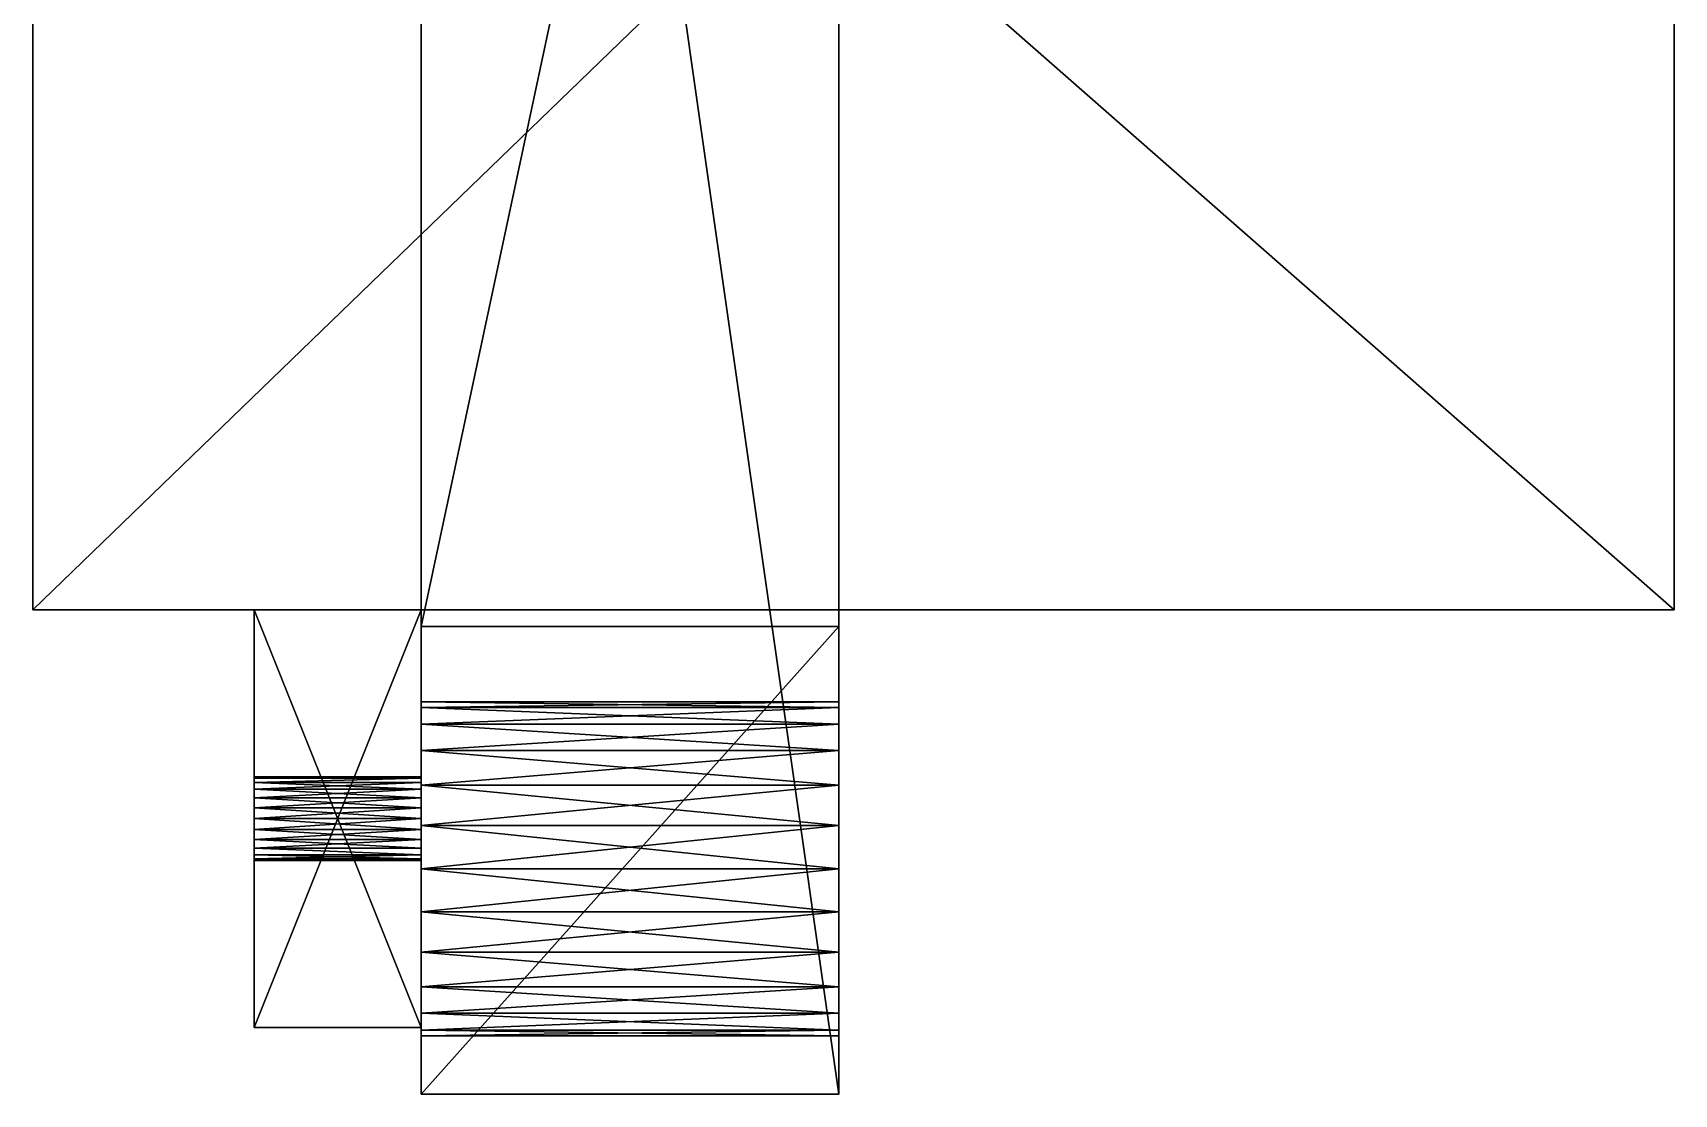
# Model space of a CAD drawing. Extents: x -57 to 38, y -43 to 121.
# Drawn here: x -0.5 to 19.15, y 43.29 to 56 of the extents above; entities that cross this region are included whole.
import ezdxf

# ---------------------------------------------------------------- set-up
doc = ezdxf.new("R2010")
doc.units = 0
doc.header["$LTSCALE"] = 25.4
doc.layers.get('0').update_dxf_attribs({"color": 13, "linetype": 'CONTINUOUS'})

# ---------------------------------------------------------------- blocks, each defined once
blk = doc.blocks.new('SERVO_MOTOR')
at = {"color": 0}
for p, q in [((9.35, 22.45, 22.25), (9.35, 22.45, 5)), ((9.35, 10.95, 5), (9.35, 22.45, 5)), ((9.35, 22.45, 5), (12, 22.45, 5)), ((9.35, 10.95, 5), (9.35, 22.45, 5)), ((9.35, 22.45, 5), (12, 22.45, 5)), ((9.35, 22.45, 22.25), (9.35, 22.45, 5)), ((12, 22.45), (14, 22.45)), ((12, 22.45), (12, 10.95)), ((12, 22.45, 5), (12, 10.95, 5)), ((12, 22.45, 5), (12, 22.45)), ((12, 22.45), (12, 10.95)), ((12, 22.45, 5), (12, 10.95, 5)), ((12, 22.45), (14, 22.45)), ((12, 22.45, 5), (12, 22.45)), ((14, 10.95), (14, 22.45)), ((14, 10.95), (14, 22.45)), ((14, 22.45, 5), (14, 22.45)), ((14, 10.95, 5), (14, 22.45, 5)), ((14, 10.95, 5), (14, 22.45, 5)), ((14, 22.45, 5), (29, 22.45, 5)), ((14, 22.45, 5), (29, 22.45, 5)), ((14, 22.45, 5), (14, 22.45)), ((29, 22.45, 5), (29, 10.95, 5)), ((29, 22.45, 24), (29, 22.45, 5)), ((29, 22.45, 5), (29, 10.95, 5)), ((29, 22.45, 24), (29, 22.45, 5)), ((14, 17.2, 2.5), (12, 17.2, 2.5)), ((14, 17.2, 2.5), (12, 17.2, 2.5)), ((14, 17.183, 2.629), (12, 17.183, 2.629)), ((14, 17.183, 2.371), (12, 17.183, 2.371)), ((14, 17.183, 2.629), (12, 17.183, 2.629)), ((14, 17.183, 2.371), (12, 17.183, 2.371)), ((14, 17.133, 2.25), (12, 17.133, 2.25)), ((14, 17.133, 2.75), (12, 17.133, 2.75)), ((14, 17.133, 2.75), (12, 17.133, 2.75)), ((14, 17.133, 2.25), (12, 17.133, 2.25)), ((14, 17.054, 2.854), (12, 17.054, 2.854)), ((14, 17.054, 2.146), (12, 17.054, 2.146)), ((14, 17.054, 2.146), (12, 17.054, 2.146)), ((14, 17.054, 2.854), (12, 17.054, 2.854)), ((14, 16.95, 2.067), (12, 16.95, 2.067)), ((14, 16.95, 2.933), (12, 16.95, 2.933)), ((14, 16.95, 2.933), (12, 16.95, 2.933)), ((14, 16.95, 2.067), (12, 16.95, 2.067)), ((14, 16.829, 2.017), (12, 16.829, 2.017)), ((14, 16.829, 2.017), (12, 16.829, 2.017)), ((14, 16.829, 2.983), (12, 16.829, 2.983)), ((14, 16.829, 2.983), (12, 16.829, 2.983)), ((14, 16.7, 2), (12, 16.7, 2)), ((14, 16.7, 2), (12, 16.7, 2)), ((14, 16.7, 3), (12, 16.7, 3)), ((14, 16.7, 3), (12, 16.7, 3)), ((14, 16.571, 2.017), (12, 16.571, 2.017)), ((14, 16.571, 2.017), (12, 16.571, 2.017)), ((14, 16.571, 2.983), (12, 16.571, 2.983)), ((14, 16.571, 2.983), (12, 16.571, 2.983)), ((14, 16.45, 2.933), (12, 16.45, 2.933)), ((14, 16.45, 2.067), (12, 16.45, 2.067)), ((14, 16.45, 2.067), (12, 16.45, 2.067)), ((14, 16.45, 2.933), (12, 16.45, 2.933)), ((14, 16.346, 2.854), (12, 16.346, 2.854)), ((14, 16.346, 2.146), (12, 16.346, 2.146)), ((14, 16.346, 2.146), (12, 16.346, 2.146)), ((14, 16.346, 2.854), (12, 16.346, 2.854)), ((14, 16.267, 2.25), (12, 16.267, 2.25)), ((14, 16.267, 2.25), (12, 16.267, 2.25)), ((14, 16.267, 2.75), (12, 16.267, 2.75)), ((14, 16.267, 2.75), (12, 16.267, 2.75)), ((14, 16.217, 2.371), (12, 16.217, 2.371)), ((14, 16.217, 2.371), (12, 16.217, 2.371)), ((14, 16.217, 2.629), (12, 16.217, 2.629)), ((14, 16.217, 2.629), (12, 16.217, 2.629)), ((14, 16.2, 2.5), (12, 16.2, 2.5)), ((14, 16.2, 2.5), (12, 16.2, 2.5)), ((9.35, 10.95, 22.25), (9.35, 10.95, 5)), ((12, 10.95, 5), (9.35, 10.95, 5)), ((9.35, 10.95, 22.25), (9.35, 10.95, 5)), ((12, 10.95, 5), (9.35, 10.95, 5)), ((14, 10.95), (12, 10.95)), ((12, 10.95, 5), (12, 10.95)), ((12, 10.95, 5), (12, 10.95)), ((14, 10.95), (12, 10.95)), ((14, 10.95, 5), (14, 10.95)), ((29, 10.95, 5), (14, 10.95, 5)), ((14, 10.95, 5), (14, 10.95)), ((29, 10.95, 5), (14, 10.95, 5)), ((29, 10.95, 24), (29, 10.95, 5)), ((29, 10.95, 24), (29, 10.95, 5))]:
    blk.add_line(p, q, dxfattribs=at)
at = {"color": 250, "extrusion": (-1, 0, 0)}
for centre in [(-16.7, 2.5, -12), (-16.7, 2.5, -12), (-16.7, 2.5, -12), (-16.7, 2.5, -12), (-16.7, 2.5, -12), (-16.7, 2.5, -12), (-16.7, 2.5, -12), (-16.7, 2.5, -12), (-16.7, 2.5, -12), (-16.7, 2.5, -12), (-16.7, 2.5, -12), (-16.7, 2.5, -12), (-16.7, 2.5, -12), (-16.7, 2.5, -12), (-16.7, 2.5, -12), (-16.7, 2.5, -12), (-16.7, 2.5, -12), (-16.7, 2.5, -12), (-16.7, 2.5, -12), (-16.7, 2.5, -12), (-16.7, 2.5, -12), (-16.7, 2.5, -12), (-16.7, 2.5, -12), (-16.7, 2.5, -12), (-16.7, 2.5, -12), (-16.7, 2.5, -14), (-16.7, 2.5, -14), (-16.7, 2.5, -14), (-16.7, 2.5, -14), (-16.7, 2.5, -14), (-16.7, 2.5, -14), (-16.7, 2.5, -14), (-16.7, 2.5, -14), (-16.7, 2.5, -14), (-16.7, 2.5, -14), (-16.7, 2.5, -14), (-16.7, 2.5, -14), (-16.7, 2.5, -14), (-16.7, 2.5, -14), (-16.7, 2.5, -14), (-16.7, 2.5, -14), (-16.7, 2.5, -14), (-16.7, 2.5, -14), (-16.7, 2.5, -14), (-16.7, 2.5, -14), (-16.7, 2.5, -14), (-16.7, 2.5, -14), (-16.7, 2.5, -14), (-16.7, 2.5, -14), (-16.7, 2.5, -14)]:
    blk.add_circle(centre, 0.5, dxfattribs=at)
at = {"color": 250}
mesh = blk.add_polyface(dxfattribs=at)
corners = [(9.35, 13.825, 17.27), (9.35, 13.704, 15.655), (9.35, 12.634, 18.184), (9.35, 13.846, 16.425), (9.35, 14.183, 17.132), (9.35, 19.575, 17.27), (9.35, 19.372, 16.864), (9.35, 19.199, 17.115), (9.35, 19.634, 16.126), (9.35, 20.766, 18.184), (9.35, 19.696, 15.345), (9.35, 11.146, 20.762), (9.35, 10.95, 5), (9.35, 10.95, 22.25), (9.35, 11.72, 19.375), (9.35, 14.028, 14.136), (9.35, 14.472, 13.491), (9.35, 22.45, 5), (9.35, 13.766, 14.874), (9.35, 15.068, 12.983), (9.35, 15.775, 12.646), (9.35, 16.545, 12.504), (9.35, 17.326, 12.566), (9.35, 18.064, 12.828), (9.35, 18.709, 13.272), (9.35, 19.217, 13.868), (9.35, 19.554, 14.575), (9.35, 21.68, 19.375), (9.35, 22.254, 20.762), (9.35, 22.45, 22.25), (9.35, 10.95, 28), (9.35, 11.146, 23.738), (9.35, 11.72, 25.125), (9.35, 12.634, 26.316), (9.35, 13.825, 27.23), (9.35, 15.212, 27.804), (9.35, 16.7, 28)]
mesh.append_faces([[corners[k] for k in face] for face in [(3, 0, 4), (5, 6, 7), (11, 12, 13), (17, 28, 29), (30, 31, 13), (35, 30, 36)]], dxfattribs={"vtx0": -1, "color": 250})
mesh.append_faces([[corners[k] for k in face] for face in [(0, 1, 2), (1, 0, 3), (6, 5, 8), (8, 9, 10), (12, 16, 17), (15, 14, 18), (18, 2, 1), (31, 30, 32), (32, 30, 33), (33, 30, 34), (34, 30, 35)]], dxfattribs={"vtx0": -1, "vtx1": -1, "color": 250})
mesh.append_faces([[corners[k] for k in face] for face in [(12, 14, 15), (17, 10, 9)]], dxfattribs={"vtx0": -1, "vtx1": -1, "vtx2": -1, "color": 250})
mesh.append_faces([[corners[k] for k in face] for face in [(8, 5, 9), (12, 11, 14), (12, 15, 16), (18, 14, 2), (17, 16, 19), (17, 19, 20), (17, 20, 21), (17, 21, 22), (17, 22, 23), (17, 23, 24), (17, 24, 25), (17, 25, 26), (17, 26, 10), (17, 9, 27), (17, 27, 28)]], dxfattribs={"vtx0": -1, "vtx2": -1, "color": 250})
mesh = blk.add_polyface(dxfattribs=at)
corners = [(12, 22.45, 5), (9.35, 10.95, 5), (9.35, 22.45, 5), (12, 10.95, 5)]
mesh.append_faces([[corners[k] for k in face] for face in [(0, 1, 2), (1, 0, 3)]], dxfattribs={"vtx0": -1, "color": 250})
mesh = blk.add_polyface(dxfattribs=at)
corners = [(12, 22.45, 33), (14, 22.45, 28), (12, 22.45, 28), (14, 22.45, 33), (12, 22.45, 5), (14, 22.45), (12, 22.45), (14, 22.45, 5), (9.35, 22.45, 5), (29, 22.45, 5), (9.35, 22.45, 22.25), (29, 22.45, 24), (9.35, 22.45, 28), (26, 22.45, 28)]
mesh.append_faces([[corners[k] for k in face] for face in [(1, 0, 3), (4, 5, 6)]], dxfattribs={"vtx0": -1, "color": 250})
mesh.append_faces([[corners[k] for k in face] for face in [(0, 1, 2), (5, 4, 7), (7, 8, 9), (9, 10, 11), (11, 12, 13), (13, 2, 1)]], dxfattribs={"vtx0": -1, "vtx1": -1, "color": 250})
mesh.append_faces([[corners[k] for k in face] for face in [(7, 4, 8), (9, 8, 10), (11, 10, 12), (13, 12, 2)]], dxfattribs={"vtx0": -1, "vtx2": -1, "color": 250})
mesh = blk.add_polyface(dxfattribs=at)
corners = [(12, 22.45), (14, 10.95), (12, 10.95), (14, 22.45)]
mesh.append_faces([[corners[k] for k in face] for face in [(0, 1, 2), (1, 0, 3)]], dxfattribs={"vtx0": -1, "color": 250})
mesh = blk.add_polyface(dxfattribs=at)
corners = [(12, 10.95, 5), (12, 16.45, 2.933), (12, 10.95), (12, 16.571, 2.983), (12, 22.45, 5), (12, 16.346, 2.854), (12, 16.267, 2.75), (12, 16.217, 2.629), (12, 16.2, 2.5), (12, 16.7, 3), (12, 16.829, 2.983), (12, 16.95, 2.933), (12, 17.054, 2.854), (12, 17.133, 2.75), (12, 17.183, 2.629), (12, 17.2, 2.5), (12, 16.571, 2.017), (12, 22.45), (12, 16.45, 2.067), (12, 16.346, 2.146), (12, 16.267, 2.25), (12, 16.217, 2.371), (12, 16.7, 2), (12, 16.829, 2.017), (12, 16.95, 2.067), (12, 17.054, 2.146), (12, 17.133, 2.25), (12, 17.183, 2.371)]
mesh.append_faces([[corners[k] for k in face] for face in [(0, 1, 2), (1, 0, 3), (3, 4, 9), (9, 4, 10), (10, 4, 11), (11, 4, 12), (12, 4, 13), (13, 4, 14), (14, 4, 15), (2, 16, 17), (16, 2, 18), (18, 2, 19), (19, 2, 20), (20, 2, 21), (21, 2, 8), (17, 15, 4)]], dxfattribs={"vtx0": -1, "vtx1": -1, "color": 250})
mesh.append_faces([[corners[k] for k in face] for face in [(3, 0, 4), (2, 1, 5), (2, 5, 6), (2, 6, 7), (2, 7, 8), (17, 16, 22), (17, 22, 23), (17, 23, 24), (17, 24, 25), (17, 25, 26), (17, 26, 27), (17, 27, 15)]], dxfattribs={"vtx0": -1, "vtx2": -1, "color": 250})
mesh = blk.add_polyface(dxfattribs=at)
corners = [(14, 10.95), (14, 16.45, 2.067), (14, 10.95, 5), (14, 16.571, 2.017), (14, 22.45), (14, 16.346, 2.146), (14, 16.267, 2.25), (14, 16.217, 2.371), (14, 16.2, 2.5), (14, 16.7, 2), (14, 16.829, 2.017), (14, 16.95, 2.067), (14, 17.054, 2.146), (14, 17.133, 2.25), (14, 17.183, 2.371), (14, 17.2, 2.5), (14, 16.571, 2.983), (14, 22.45, 5), (14, 16.45, 2.933), (14, 16.346, 2.854), (14, 16.267, 2.75), (14, 16.217, 2.629), (14, 16.7, 3), (14, 16.829, 2.983), (14, 16.95, 2.933), (14, 17.054, 2.854), (14, 17.133, 2.75), (14, 17.183, 2.629)]
mesh.append_faces([[corners[k] for k in face] for face in [(0, 1, 2), (1, 0, 3), (3, 4, 9), (9, 4, 10), (10, 4, 11), (11, 4, 12), (12, 4, 13), (13, 4, 14), (14, 4, 15), (2, 16, 17), (16, 2, 18), (18, 2, 19), (19, 2, 20), (20, 2, 21), (21, 2, 8), (17, 15, 4)]], dxfattribs={"vtx0": -1, "vtx1": -1, "color": 250})
mesh.append_faces([[corners[k] for k in face] for face in [(3, 0, 4), (2, 1, 5), (2, 5, 6), (2, 6, 7), (2, 7, 8), (17, 16, 22), (17, 22, 23), (17, 23, 24), (17, 24, 25), (17, 25, 26), (17, 26, 27), (17, 27, 15)]], dxfattribs={"vtx0": -1, "vtx2": -1, "color": 250})
mesh = blk.add_polyface(dxfattribs=at)
corners = [(29, 22.45, 5), (14, 10.95, 5), (14, 22.45, 5), (29, 10.95, 5)]
mesh.append_faces([[corners[k] for k in face] for face in [(0, 1, 2), (1, 0, 3)]], dxfattribs={"vtx0": -1, "color": 250})
mesh = blk.add_polyface(dxfattribs=at)
corners = [(29, 22.45, 5), (29, 10.95, 24), (29, 10.95, 5), (29, 22.45, 24)]
mesh.append_faces([[corners[k] for k in face] for face in [(0, 1, 2), (1, 0, 3)]], dxfattribs={"vtx0": -1, "color": 250})
mesh = blk.add_polyface(dxfattribs=at)
corners = [(14, 17.2, 2.5), (12, 17.183, 2.371), (14, 17.183, 2.371), (12, 17.2, 2.5)]
mesh.append_faces([[corners[k] for k in face] for face in [(0, 1, 2), (1, 0, 3)]], dxfattribs={"vtx0": -1, "color": 250})
mesh = blk.add_polyface(dxfattribs=at)
corners = [(14, 17.183, 2.629), (12, 17.2, 2.5), (14, 17.2, 2.5), (12, 17.183, 2.629)]
mesh.append_faces([[corners[k] for k in face] for face in [(0, 1, 2), (1, 0, 3)]], dxfattribs={"vtx0": -1, "color": 250})
mesh = blk.add_polyface(dxfattribs=at)
corners = [(14, 17.133, 2.75), (12, 17.183, 2.629), (14, 17.183, 2.629), (12, 17.133, 2.75)]
mesh.append_faces([[corners[k] for k in face] for face in [(0, 1, 2), (1, 0, 3)]], dxfattribs={"vtx0": -1, "color": 250})
mesh = blk.add_polyface(dxfattribs=at)
corners = [(14, 17.183, 2.371), (12, 17.133, 2.25), (14, 17.133, 2.25), (12, 17.183, 2.371)]
mesh.append_faces([[corners[k] for k in face] for face in [(0, 1, 2), (1, 0, 3)]], dxfattribs={"vtx0": -1, "color": 250})
mesh = blk.add_polyface(dxfattribs=at)
corners = [(14, 17.133, 2.25), (12, 17.054, 2.146), (14, 17.054, 2.146), (12, 17.133, 2.25)]
mesh.append_faces([[corners[k] for k in face] for face in [(0, 1, 2), (1, 0, 3)]], dxfattribs={"vtx0": -1, "color": 250})
mesh = blk.add_polyface(dxfattribs=at)
corners = [(14, 17.054, 2.854), (12, 17.133, 2.75), (14, 17.133, 2.75), (12, 17.054, 2.854)]
mesh.append_faces([[corners[k] for k in face] for face in [(0, 1, 2), (1, 0, 3)]], dxfattribs={"vtx0": -1, "color": 250})
mesh = blk.add_polyface(dxfattribs=at)
corners = [(14, 17.054, 2.854), (12, 16.95, 2.933), (12, 17.054, 2.854), (14, 16.95, 2.933)]
mesh.append_faces([[corners[k] for k in face] for face in [(0, 1, 2), (1, 0, 3)]], dxfattribs={"vtx0": -1, "color": 250})
mesh = blk.add_polyface(dxfattribs=at)
corners = [(14, 16.95, 2.067), (12, 17.054, 2.146), (12, 16.95, 2.067), (14, 17.054, 2.146)]
mesh.append_faces([[corners[k] for k in face] for face in [(0, 1, 2), (1, 0, 3)]], dxfattribs={"vtx0": -1, "color": 250})
mesh = blk.add_polyface(dxfattribs=at)
corners = [(14, 16.829, 2.017), (12, 16.95, 2.067), (12, 16.829, 2.017), (14, 16.95, 2.067)]
mesh.append_faces([[corners[k] for k in face] for face in [(0, 1, 2), (1, 0, 3)]], dxfattribs={"vtx0": -1, "color": 250})
mesh = blk.add_polyface(dxfattribs=at)
corners = [(12, 16.95, 2.933), (14, 16.829, 2.983), (12, 16.829, 2.983), (14, 16.95, 2.933)]
mesh.append_faces([[corners[k] for k in face] for face in [(0, 1, 2), (1, 0, 3)]], dxfattribs={"vtx0": -1, "color": 250})
mesh = blk.add_polyface(dxfattribs=at)
corners = [(12, 16.7, 2), (14, 16.829, 2.017), (12, 16.829, 2.017), (14, 16.7, 2)]
mesh.append_faces([[corners[k] for k in face] for face in [(0, 1, 2), (1, 0, 3)]], dxfattribs={"vtx0": -1, "color": 250})
mesh = blk.add_polyface(dxfattribs=at)
corners = [(14, 16.829, 2.983), (12, 16.7, 3), (12, 16.829, 2.983), (14, 16.7, 3)]
mesh.append_faces([[corners[k] for k in face] for face in [(0, 1, 2), (1, 0, 3)]], dxfattribs={"vtx0": -1, "color": 250})
mesh = blk.add_polyface(dxfattribs=at)
corners = [(14, 16.571, 2.017), (12, 16.7, 2), (12, 16.571, 2.017), (14, 16.7, 2)]
mesh.append_faces([[corners[k] for k in face] for face in [(0, 1, 2), (1, 0, 3)]], dxfattribs={"vtx0": -1, "color": 250})
mesh = blk.add_polyface(dxfattribs=at)
corners = [(12, 16.7, 3), (14, 16.571, 2.983), (12, 16.571, 2.983), (14, 16.7, 3)]
mesh.append_faces([[corners[k] for k in face] for face in [(0, 1, 2), (1, 0, 3)]], dxfattribs={"vtx0": -1, "color": 250})
mesh = blk.add_polyface(dxfattribs=at)
corners = [(14, 16.45, 2.067), (12, 16.571, 2.017), (12, 16.45, 2.067), (14, 16.571, 2.017)]
mesh.append_faces([[corners[k] for k in face] for face in [(0, 1, 2), (1, 0, 3)]], dxfattribs={"vtx0": -1, "color": 250})
mesh = blk.add_polyface(dxfattribs=at)
corners = [(14, 16.571, 2.983), (12, 16.45, 2.933), (12, 16.571, 2.983), (14, 16.45, 2.933)]
mesh.append_faces([[corners[k] for k in face] for face in [(0, 1, 2), (1, 0, 3)]], dxfattribs={"vtx0": -1, "color": 250})
mesh = blk.add_polyface(dxfattribs=at)
corners = [(14, 16.45, 2.933), (12, 16.346, 2.854), (12, 16.45, 2.933), (14, 16.346, 2.854)]
mesh.append_faces([[corners[k] for k in face] for face in [(0, 1, 2), (1, 0, 3)]], dxfattribs={"vtx0": -1, "color": 250})
mesh = blk.add_polyface(dxfattribs=at)
corners = [(12, 16.346, 2.146), (14, 16.45, 2.067), (12, 16.45, 2.067), (14, 16.346, 2.146)]
mesh.append_faces([[corners[k] for k in face] for face in [(0, 1, 2), (1, 0, 3)]], dxfattribs={"vtx0": -1, "color": 250})
mesh = blk.add_polyface(dxfattribs=at)
corners = [(12, 16.267, 2.25), (14, 16.346, 2.146), (12, 16.346, 2.146), (14, 16.267, 2.25)]
mesh.append_faces([[corners[k] for k in face] for face in [(0, 1, 2), (1, 0, 3)]], dxfattribs={"vtx0": -1, "color": 250})
mesh = blk.add_polyface(dxfattribs=at)
corners = [(12, 16.346, 2.854), (14, 16.267, 2.75), (12, 16.267, 2.75), (14, 16.346, 2.854)]
mesh.append_faces([[corners[k] for k in face] for face in [(0, 1, 2), (1, 0, 3)]], dxfattribs={"vtx0": -1, "color": 250})
mesh = blk.add_polyface(dxfattribs=at)
corners = [(12, 16.217, 2.371), (14, 16.267, 2.25), (12, 16.267, 2.25), (14, 16.217, 2.371)]
mesh.append_faces([[corners[k] for k in face] for face in [(0, 1, 2), (1, 0, 3)]], dxfattribs={"vtx0": -1, "color": 250})
mesh = blk.add_polyface(dxfattribs=at)
corners = [(12, 16.267, 2.75), (14, 16.217, 2.629), (12, 16.217, 2.629), (14, 16.267, 2.75)]
mesh.append_faces([[corners[k] for k in face] for face in [(0, 1, 2), (1, 0, 3)]], dxfattribs={"vtx0": -1, "color": 250})
mesh = blk.add_polyface(dxfattribs=at)
corners = [(12, 16.2, 2.5), (14, 16.217, 2.371), (12, 16.217, 2.371), (14, 16.2, 2.5)]
mesh.append_faces([[corners[k] for k in face] for face in [(0, 1, 2), (1, 0, 3)]], dxfattribs={"vtx0": -1, "color": 250})
mesh = blk.add_polyface(dxfattribs=at)
corners = [(12, 16.217, 2.629), (14, 16.2, 2.5), (12, 16.2, 2.5), (14, 16.217, 2.629)]
mesh.append_faces([[corners[k] for k in face] for face in [(0, 1, 2), (1, 0, 3)]], dxfattribs={"vtx0": -1, "color": 250})
mesh = blk.add_polyface(dxfattribs=at)
corners = [(14, 10.95, 33), (12, 10.95, 28), (14, 10.95, 28), (12, 10.95, 33), (14, 10.95, 5), (12, 10.95), (14, 10.95), (12, 10.95, 5), (29, 10.95, 5), (9.35, 10.95, 5), (29, 10.95, 24), (9.35, 10.95, 22.25), (9.35, 10.95, 28), (26, 10.95, 28)]
mesh.append_faces([[corners[k] for k in face] for face in [(1, 0, 3), (4, 5, 6)]], dxfattribs={"vtx0": -1, "color": 250})
mesh.append_faces([[corners[k] for k in face] for face in [(0, 1, 2), (5, 4, 7), (7, 8, 9), (9, 10, 11), (11, 10, 12), (12, 2, 1)]], dxfattribs={"vtx0": -1, "vtx1": -1, "color": 250})
mesh.append_faces([[corners[k] for k in face] for face in [(7, 4, 8), (9, 8, 10), (12, 10, 13), (12, 13, 2)]], dxfattribs={"vtx0": -1, "vtx2": -1, "color": 250})
blk = doc.blocks.new('CELDA_BRAILLE')
at = {"color": 0}
for p, q in [((50.87, 0, 15), (50.87, 35.042, 15)), ((50.87, 0, 15), (50.87, 35.042, 15)), ((55.87, 0, 15), (55.87, 35.042, 15)), ((55.87, 0, 15), (55.87, 35.042, 15)), ((50.87, 5.6, 10), (50.87, 29.042, 10)), ((50.87, 5.6, 10), (50.87, 29.042, 10)), ((55.87, 5.6, 10), (55.87, 29.042, 10)), ((55.87, 5.6, 10), (55.87, 29.042, 10)), ((50.87, 5.6, 10), (55.87, 5.6, 10)), ((50.87, 5.6), (55.87, 5.6)), ((50.87, 5.6), (50.87, 5.6, 10)), ((50.87, 5.6, 10), (55.87, 5.6, 10)), ((50.87, 5.6), (50.87, 5.6, 10)), ((50.87, 5.6), (50.87, 0)), ((50.87, 5.6), (50.87, 0)), ((50.87, 5.6), (55.87, 5.6)), ((55.87, 5.6), (55.87, 5.6, 10)), ((55.87, 5.6), (55.87, 0)), ((55.87, 5.6), (55.87, 5.6, 10)), ((55.87, 5.6), (55.87, 0)), ((50.87, 4.7, 5), (55.87, 4.7, 5)), ((50.87, 4.7, 5), (55.87, 4.7, 5)), ((50.87, 4.632, 5.518), (55.87, 4.632, 5.518)), ((50.87, 4.632, 4.482), (55.87, 4.632, 4.482)), ((50.87, 4.632, 4.482), (55.87, 4.632, 4.482)), ((50.87, 4.632, 5.518), (55.87, 4.632, 5.518)), ((50.87, 4.432, 6), (55.87, 4.432, 6)), ((50.87, 4.432, 4), (55.87, 4.432, 4)), ((50.87, 4.432, 6), (55.87, 4.432, 6)), ((50.87, 4.432, 4), (55.87, 4.432, 4)), ((50.87, 4.114, 6.414), (55.87, 4.114, 6.414)), ((50.87, 4.114, 6.414), (55.87, 4.114, 6.414)), ((50.87, 4.114, 3.586), (55.87, 4.114, 3.586)), ((50.87, 4.114, 3.586), (55.87, 4.114, 3.586)), ((50.87, 3.7, 6.732), (55.87, 3.7, 6.732)), ((50.87, 3.7, 6.732), (55.87, 3.7, 6.732)), ((50.87, 3.7, 3.268), (55.87, 3.7, 3.268)), ((50.87, 3.7, 3.268), (55.87, 3.7, 3.268)), ((50.87, 3.218, 6.932), (55.87, 3.218, 6.932)), ((50.87, 3.218, 6.932), (55.87, 3.218, 6.932)), ((50.87, 3.218, 3.068), (55.87, 3.218, 3.068)), ((50.87, 3.218, 3.068), (55.87, 3.218, 3.068)), ((50.87, 2.7, 7), (55.87, 2.7, 7)), ((50.87, 2.7, 7), (55.87, 2.7, 7)), ((50.87, 2.7, 3), (55.87, 2.7, 3)), ((50.87, 2.7, 3), (55.87, 2.7, 3)), ((50.87, 2.182, 6.932), (55.87, 2.182, 6.932)), ((50.87, 2.182, 6.932), (55.87, 2.182, 6.932)), ((50.87, 2.182, 3.068), (55.87, 2.182, 3.068)), ((50.87, 2.182, 3.068), (55.87, 2.182, 3.068)), ((50.87, 1.7, 6.732), (55.87, 1.7, 6.732)), ((50.87, 1.7, 6.732), (55.87, 1.7, 6.732)), ((50.87, 1.7, 3.268), (55.87, 1.7, 3.268)), ((50.87, 1.7, 3.268), (55.87, 1.7, 3.268)), ((50.87, 1.286, 6.414), (55.87, 1.286, 6.414)), ((50.87, 1.286, 6.414), (55.87, 1.286, 6.414)), ((50.87, 1.286, 3.586), (55.87, 1.286, 3.586)), ((50.87, 1.286, 3.586), (55.87, 1.286, 3.586)), ((50.87, 0.968, 4), (55.87, 0.968, 4)), ((50.87, 0.968, 6), (55.87, 0.968, 6)), ((50.87, 0.968, 6), (55.87, 0.968, 6)), ((50.87, 0.968, 4), (55.87, 0.968, 4)), ((50.87, 0.768, 4.482), (55.87, 0.768, 4.482)), ((50.87, 0.768, 4.482), (55.87, 0.768, 4.482)), ((50.87, 0.768, 5.518), (55.87, 0.768, 5.518)), ((50.87, 0.768, 5.518), (55.87, 0.768, 5.518)), ((50.87, 0.7, 5), (55.87, 0.7, 5)), ((50.87, 0.7, 5), (55.87, 0.7, 5)), ((50.87, 0, 15), (50.87, 0)), ((50.87, 0), (55.87, 0)), ((50.87, 0, 15), (50.87, 0)), ((50.87, 0), (55.87, 0)), ((50.87, 0, 15), (55.87, 0, 15)), ((50.87, 0, 15), (55.87, 0, 15)), ((55.87, 0, 15), (55.87, 0)), ((55.87, 0, 15), (55.87, 0))]:
    blk.add_line(p, q, dxfattribs=at)
at = {"color": 0, "extrusion": (1, -8.53979e-18, 8.53979e-18)}
blk.add_circle((2.7, 5, 50.87), 2, dxfattribs=at)
blk.add_circle((2.7, 5, 50.87), 2, dxfattribs=at)
blk.add_circle((2.7, 5, 50.87), 2, dxfattribs=at)
blk.add_circle((2.7, 5, 50.87), 2, dxfattribs=at)
blk.add_circle((2.7, 5, 50.87), 2, dxfattribs=at)
blk.add_circle((2.7, 5, 50.87), 2, dxfattribs=at)
blk.add_circle((2.7, 5, 50.87), 2, dxfattribs=at)
blk.add_circle((2.7, 5, 50.87), 2, dxfattribs=at)
blk.add_circle((2.7, 5, 50.87), 2, dxfattribs=at)
blk.add_circle((2.7, 5, 50.87), 2, dxfattribs=at)
blk.add_circle((2.7, 5, 50.87), 2, dxfattribs=at)
blk.add_circle((2.7, 5, 50.87), 2, dxfattribs=at)
blk.add_circle((2.7, 5, 50.87), 2, dxfattribs=at)
blk.add_circle((2.7, 5, 50.87), 2, dxfattribs=at)
blk.add_circle((2.7, 5, 50.87), 2, dxfattribs=at)
blk.add_circle((2.7, 5, 50.87), 2, dxfattribs=at)
blk.add_circle((2.7, 5, 50.87), 2, dxfattribs=at)
blk.add_circle((2.7, 5, 50.87), 2, dxfattribs=at)
blk.add_circle((2.7, 5, 50.87), 2, dxfattribs=at)
blk.add_circle((2.7, 5, 50.87), 2, dxfattribs=at)
blk.add_circle((2.7, 5, 50.87), 2, dxfattribs=at)
blk.add_circle((2.7, 5, 50.87), 2, dxfattribs=at)
blk.add_circle((2.7, 5, 50.87), 2, dxfattribs=at)
blk.add_circle((2.7, 5, 50.87), 2, dxfattribs=at)
blk.add_circle((2.7, 5, 50.87), 2, dxfattribs=at)
at = {"color": 0, "extrusion": (1, -6.25156e-18, 1.0828e-17)}
blk.add_circle((2.7, 5, 55.87), 2, dxfattribs=at)
blk.add_circle((2.7, 5, 55.87), 2, dxfattribs=at)
blk.add_circle((2.7, 5, 55.87), 2, dxfattribs=at)
blk.add_circle((2.7, 5, 55.87), 2, dxfattribs=at)
blk.add_circle((2.7, 5, 55.87), 2, dxfattribs=at)
blk.add_circle((2.7, 5, 55.87), 2, dxfattribs=at)
blk.add_circle((2.7, 5, 55.87), 2, dxfattribs=at)
blk.add_circle((2.7, 5, 55.87), 2, dxfattribs=at)
blk.add_circle((2.7, 5, 55.87), 2, dxfattribs=at)
blk.add_circle((2.7, 5, 55.87), 2, dxfattribs=at)
blk.add_circle((2.7, 5, 55.87), 2, dxfattribs=at)
blk.add_circle((2.7, 5, 55.87), 2, dxfattribs=at)
blk.add_circle((2.7, 5, 55.87), 2, dxfattribs=at)
blk.add_circle((2.7, 5, 55.87), 2, dxfattribs=at)
blk.add_circle((2.7, 5, 55.87), 2, dxfattribs=at)
blk.add_circle((2.7, 5, 55.87), 2, dxfattribs=at)
blk.add_circle((2.7, 5, 55.87), 2, dxfattribs=at)
blk.add_circle((2.7, 5, 55.87), 2, dxfattribs=at)
blk.add_circle((2.7, 5, 55.87), 2, dxfattribs=at)
blk.add_circle((2.7, 5, 55.87), 2, dxfattribs=at)
blk.add_circle((2.7, 5, 55.87), 2, dxfattribs=at)
blk.add_circle((2.7, 5, 55.87), 2, dxfattribs=at)
blk.add_circle((2.7, 5, 55.87), 2, dxfattribs=at)
blk.add_circle((2.7, 5, 55.87), 2, dxfattribs=at)
blk.add_circle((2.7, 5, 55.87), 2, dxfattribs=at)
at = {"color": 0}
mesh = blk.add_polyface(dxfattribs=at)
corners = [(55.87, 0), (55.87, 0.7, 5), (55.87, 0, 15), (55.87, 0.768, 4.482), (55.87, 0.968, 4), (55.87, 1.286, 3.586), (55.87, 5.6), (55.87, 1.7, 3.268), (55.87, 2.182, 3.068), (55.87, 2.7, 3), (55.87, 3.218, 3.068), (55.87, 3.7, 3.268), (55.87, 4.114, 3.586), (55.87, 4.432, 4), (55.87, 4.632, 4.482), (55.87, 4.7, 5), (55.87, 5.6, 10), (55.87, 35.042, 15), (55.87, 1.286, 6.414), (55.87, 0.968, 6), (55.87, 0.768, 5.518), (55.87, 1.7, 6.732), (55.87, 2.182, 6.932), (55.87, 2.7, 7), (55.87, 3.218, 6.932), (55.87, 3.7, 6.732), (55.87, 4.114, 6.414), (55.87, 4.432, 6), (55.87, 4.632, 5.518), (55.87, 29.042, 10), (55.87, 30.41, 6), (55.87, 30.21, 5.518), (55.87, 30.142, 5), (55.87, 30.727, 6.414), (55.87, 31.142, 6.732), (55.87, 31.624, 6.932), (55.87, 32.142, 7), (55.87, 32.659, 6.932), (55.87, 33.142, 6.732), (55.87, 33.556, 6.414), (55.87, 33.874, 6), (55.87, 34.073, 5.518), (55.87, 34.142, 5), (55.87, 29.042), (55.87, 30.21, 4.482), (55.87, 30.41, 4), (55.87, 30.727, 3.586), (55.87, 31.142, 3.268), (55.87, 31.624, 3.068), (55.87, 48.092), (55.87, 32.142, 3), (55.87, 32.659, 3.068), (55.87, 33.142, 3.268), (55.87, 33.556, 3.586), (55.87, 33.874, 4), (55.87, 34.073, 4.482), (55.87, 43.777, 3.586), (55.87, 43.46, 4), (55.87, 43.26, 4.482), (55.87, 35.042, 30), (55.87, 43.192, 5), (55.87, 42.492, 15), (55.87, 44.192, 3.268), (55.87, 44.674, 3.068), (55.87, 45.192, 3), (55.87, 45.709, 3.068), (55.87, 46.192, 3.268), (55.87, 46.606, 3.586), (55.87, 46.924, 4), (55.87, 47.123, 4.482), (55.87, 47.192, 5), (55.87, 71.533), (55.87, 72.601, 4.484), (55.87, 71.533, 10), (55.87, 72.801, 4.001), (55.87, 73.119, 3.587), (55.87, 77.533), (55.87, 72.533, 5.001), (55.87, 73.533, 3.269), (55.87, 74.016, 3.069), (55.87, 74.533, 3.001), (55.87, 75.051, 3.069), (55.87, 75.533, 3.269), (55.87, 75.947, 3.587), (55.87, 76.265, 4.001), (55.87, 76.465, 4.484), (55.87, 76.533, 5.001), (55.87, 48.092, 10), (55.87, 77.533, 15), (55.87, 43.777, 6.414), (55.87, 43.46, 6), (55.87, 43.26, 5.518), (55.87, 44.192, 6.732), (55.87, 44.674, 6.932), (55.87, 45.192, 7), (55.87, 45.709, 6.932), (55.87, 46.192, 6.732), (55.87, 46.606, 6.414), (55.87, 46.924, 6), (55.87, 47.123, 5.518), (55.87, 72.801, 6.001), (55.87, 72.601, 5.519), (55.87, 73.119, 6.416), (55.87, 73.533, 6.733), (55.87, 74.016, 6.933), (55.87, 74.533, 7.001), (55.87, 75.051, 6.933), (55.87, 75.533, 6.733), (55.87, 75.947, 6.416), (55.87, 76.265, 6.001), (55.87, 76.465, 5.519), (55.87, 42.492, 30)]
mesh.append_faces([[corners[k] for k in face] for face in [(0, 1, 2), (1, 0, 3), (3, 0, 4), (4, 0, 5), (5, 6, 7), (7, 6, 8), (8, 6, 9), (9, 6, 10), (10, 6, 11), (11, 6, 12), (12, 6, 13), (13, 6, 14), (14, 6, 15), (2, 16, 17), (18, 2, 19), (19, 2, 20), (20, 2, 1), (16, 15, 6), (30, 29, 31), (31, 29, 32), (43, 44, 29), (44, 43, 45), (45, 43, 46), (46, 43, 47), (47, 43, 48), (48, 49, 50), (50, 49, 51), (51, 49, 52), (52, 49, 53), (53, 49, 54), (54, 49, 55), (55, 49, 42), (17, 58, 59), (56, 49, 62), (62, 49, 63), (63, 49, 64), (64, 49, 65), (65, 49, 66), (66, 49, 67), (67, 49, 68), (68, 49, 69), (69, 49, 70), (71, 72, 73), (72, 71, 74), (74, 71, 75), (75, 76, 78), (78, 76, 79), (79, 76, 80), (80, 76, 81), (81, 76, 82), (82, 76, 83), (83, 76, 84), (84, 76, 85), (85, 76, 86), (61, 87, 88), (89, 61, 90), (90, 61, 91), (91, 61, 60), (87, 70, 49), (100, 73, 101), (101, 73, 77), (88, 86, 76)]], dxfattribs={"vtx0": -1, "vtx1": -1, "color": 0})
mesh.append_faces([[corners[k] for k in face] for face in [(16, 2, 18), (17, 29, 30), (42, 49, 56), (42, 57, 17), (59, 60, 61), (87, 61, 89), (88, 73, 100)]], dxfattribs={"vtx0": -1, "vtx1": -1, "vtx2": -1, "color": 0})
mesh.append_faces([[corners[k] for k in face] for face in [(5, 0, 6), (16, 18, 21), (16, 21, 22), (16, 22, 23), (16, 23, 24), (16, 24, 25), (16, 25, 26), (16, 26, 27), (16, 27, 28), (16, 28, 15), (17, 16, 29), (17, 30, 33), (17, 33, 34), (17, 34, 35), (17, 35, 36), (17, 36, 37), (17, 37, 38), (17, 38, 39), (17, 39, 40), (17, 40, 41), (17, 41, 42), (48, 43, 49), (29, 44, 32), (42, 56, 57), (17, 57, 58), (59, 58, 60), (75, 71, 76), (73, 72, 77), (87, 89, 92), (87, 92, 93), (87, 93, 94), (87, 94, 95), (87, 95, 96), (87, 96, 97), (87, 97, 98), (87, 98, 99), (87, 99, 70), (88, 87, 73), (88, 100, 102), (88, 102, 103), (88, 103, 104), (88, 104, 105), (88, 105, 106), (88, 106, 107), (88, 107, 108), (88, 108, 109), (88, 109, 110), (88, 110, 86)]], dxfattribs={"vtx0": -1, "vtx2": -1, "color": 0})
mesh.append_faces([[corners[k] for k in face] for face in [(111, 59, 61)]], dxfattribs={"vtx1": -1, "color": 0})
mesh = blk.add_polyface(dxfattribs=at)
corners = [(50.87, 0), (50.87, 1.286, 3.586), (50.87, 5.6), (50.87, 0.968, 4), (50.87, 0.768, 4.482), (50.87, 0.7, 5), (50.87, 1.7, 3.268), (50.87, 2.182, 3.068), (50.87, 2.7, 3), (50.87, 3.218, 3.068), (50.87, 3.7, 3.268), (50.87, 4.114, 3.586), (50.87, 4.432, 4), (50.87, 4.632, 4.482), (50.87, 4.7, 5), (50.87, 5.6, 10), (50.87, 0, 15), (50.87, 0.768, 5.518), (50.87, 0.968, 6), (50.87, 1.286, 6.414), (50.87, 35.042, 15), (50.87, 1.7, 6.732), (50.87, 2.182, 6.932), (50.87, 2.7, 7), (50.87, 3.218, 6.932), (50.87, 3.7, 6.732), (50.87, 4.114, 6.414), (50.87, 4.432, 6), (50.87, 4.632, 5.518), (50.87, 29.042, 10), (50.87, 30.41, 6), (50.87, 30.21, 5.518), (50.87, 29.042), (50.87, 30.142, 5), (50.87, 30.727, 6.414), (50.87, 31.142, 6.732), (50.87, 31.624, 6.932), (50.87, 32.142, 7), (50.87, 32.659, 6.932), (50.87, 33.142, 6.732), (50.87, 33.556, 6.414), (50.87, 33.874, 6), (50.87, 34.073, 5.518), (50.87, 34.142, 5), (50.87, 30.727, 3.586), (50.87, 35.042), (50.87, 30.41, 4), (50.87, 30.21, 4.482), (50.87, 31.142, 3.268), (50.87, 31.624, 3.068), (50.87, 32.142, 3), (50.87, 32.659, 3.068), (50.87, 33.142, 3.268), (50.87, 33.556, 3.586), (50.87, 33.874, 4), (50.87, 34.073, 4.482)]
mesh.append_faces([[corners[k] for k in face] for face in [(0, 1, 2), (1, 0, 3), (3, 0, 4), (4, 0, 5), (2, 14, 15), (16, 17, 0), (17, 16, 18), (18, 16, 19), (19, 15, 21), (21, 15, 22), (22, 15, 23), (23, 15, 24), (24, 15, 25), (25, 15, 26), (26, 15, 27), (27, 15, 28), (28, 15, 14), (15, 20, 29), (29, 31, 32), (30, 20, 34), (34, 20, 35), (35, 20, 36), (36, 20, 37), (37, 20, 38), (38, 20, 39), (39, 20, 40), (40, 20, 41), (41, 20, 42), (42, 20, 43), (32, 44, 45), (44, 32, 46), (46, 32, 47), (47, 32, 33), (45, 43, 20)]], dxfattribs={"vtx0": -1, "vtx1": -1, "color": 0})
mesh.append_faces([[corners[k] for k in face] for face in [(19, 16, 15), (29, 20, 30)]], dxfattribs={"vtx0": -1, "vtx1": -1, "vtx2": -1, "color": 0})
mesh.append_faces([[corners[k] for k in face] for face in [(2, 1, 6), (2, 6, 7), (2, 7, 8), (2, 8, 9), (2, 9, 10), (2, 10, 11), (2, 11, 12), (2, 12, 13), (2, 13, 14), (15, 16, 20), (0, 17, 5), (29, 30, 31), (32, 31, 33), (45, 44, 48), (45, 48, 49), (45, 49, 50), (45, 50, 51), (45, 51, 52), (45, 52, 53), (45, 53, 54), (45, 54, 55), (45, 55, 43)]], dxfattribs={"vtx0": -1, "vtx2": -1, "color": 0})
mesh = blk.add_polyface(dxfattribs=at)
corners = [(55.87, 0, 15), (50.87, 35.042, 15), (50.87, 0, 15), (55.87, 35.042, 15)]
mesh.append_faces([[corners[k] for k in face] for face in [(0, 1, 2), (1, 0, 3)]], dxfattribs={"vtx0": -1, "color": 0})
mesh = blk.add_polyface(dxfattribs=at)
corners = [(55.87, 29.042, 10), (50.87, 5.6, 10), (50.87, 29.042, 10), (55.87, 5.6, 10)]
mesh.append_faces([[corners[k] for k in face] for face in [(0, 1, 2), (1, 0, 3)]], dxfattribs={"vtx0": -1, "color": 0})
mesh = blk.add_polyface(dxfattribs=at)
corners = [(50.87, 5.6, 10), (55.87, 5.6), (50.87, 5.6), (55.87, 5.6, 10)]
mesh.append_faces([[corners[k] for k in face] for face in [(0, 1, 2), (1, 0, 3)]], dxfattribs={"vtx0": -1, "color": 0})
mesh = blk.add_polyface(dxfattribs=at)
corners = [(55.87, 5.6), (50.87, 0), (50.87, 5.6), (55.87, 0)]
mesh.append_faces([[corners[k] for k in face] for face in [(0, 1, 2), (1, 0, 3)]], dxfattribs={"vtx0": -1, "color": 0})
mesh = blk.add_polyface(dxfattribs=at)
corners = [(55.87, 4.632, 5.518), (50.87, 4.7, 5), (55.87, 4.7, 5), (50.87, 4.632, 5.518)]
mesh.append_faces([[corners[k] for k in face] for face in [(0, 1, 2), (1, 0, 3)]], dxfattribs={"vtx0": -1, "color": 0})
mesh = blk.add_polyface(dxfattribs=at)
corners = [(55.87, 4.7, 5), (50.87, 4.632, 4.482), (55.87, 4.632, 4.482), (50.87, 4.7, 5)]
mesh.append_faces([[corners[k] for k in face] for face in [(0, 1, 2), (1, 0, 3)]], dxfattribs={"vtx0": -1, "color": 0})
mesh = blk.add_polyface(dxfattribs=at)
corners = [(55.87, 4.632, 4.482), (50.87, 4.432, 4), (55.87, 4.432, 4), (50.87, 4.632, 4.482)]
mesh.append_faces([[corners[k] for k in face] for face in [(0, 1, 2), (1, 0, 3)]], dxfattribs={"vtx0": -1, "color": 0})
mesh = blk.add_polyface(dxfattribs=at)
corners = [(55.87, 4.432, 6), (50.87, 4.632, 5.518), (55.87, 4.632, 5.518), (50.87, 4.432, 6)]
mesh.append_faces([[corners[k] for k in face] for face in [(0, 1, 2), (1, 0, 3)]], dxfattribs={"vtx0": -1, "color": 0})
mesh = blk.add_polyface(dxfattribs=at)
corners = [(55.87, 4.114, 6.414), (50.87, 4.432, 6), (55.87, 4.432, 6), (50.87, 4.114, 6.414)]
mesh.append_faces([[corners[k] for k in face] for face in [(0, 1, 2), (1, 0, 3)]], dxfattribs={"vtx0": -1, "color": 0})
mesh = blk.add_polyface(dxfattribs=at)
corners = [(55.87, 4.432, 4), (50.87, 4.114, 3.586), (55.87, 4.114, 3.586), (50.87, 4.432, 4)]
mesh.append_faces([[corners[k] for k in face] for face in [(0, 1, 2), (1, 0, 3)]], dxfattribs={"vtx0": -1, "color": 0})
mesh = blk.add_polyface(dxfattribs=at)
corners = [(55.87, 4.114, 6.414), (50.87, 3.7, 6.732), (50.87, 4.114, 6.414), (55.87, 3.7, 6.732)]
mesh.append_faces([[corners[k] for k in face] for face in [(0, 1, 2), (1, 0, 3)]], dxfattribs={"vtx0": -1, "color": 0})
mesh = blk.add_polyface(dxfattribs=at)
corners = [(55.87, 3.7, 3.268), (50.87, 4.114, 3.586), (50.87, 3.7, 3.268), (55.87, 4.114, 3.586)]
mesh.append_faces([[corners[k] for k in face] for face in [(0, 1, 2), (1, 0, 3)]], dxfattribs={"vtx0": -1, "color": 0})
mesh = blk.add_polyface(dxfattribs=at)
corners = [(55.87, 3.7, 6.732), (50.87, 3.218, 6.932), (50.87, 3.7, 6.732), (55.87, 3.218, 6.932)]
mesh.append_faces([[corners[k] for k in face] for face in [(0, 1, 2), (1, 0, 3)]], dxfattribs={"vtx0": -1, "color": 0})
mesh = blk.add_polyface(dxfattribs=at)
corners = [(55.87, 3.218, 3.068), (50.87, 3.7, 3.268), (50.87, 3.218, 3.068), (55.87, 3.7, 3.268)]
mesh.append_faces([[corners[k] for k in face] for face in [(0, 1, 2), (1, 0, 3)]], dxfattribs={"vtx0": -1, "color": 0})
mesh = blk.add_polyface(dxfattribs=at)
corners = [(55.87, 3.218, 6.932), (50.87, 2.7, 7), (50.87, 3.218, 6.932), (55.87, 2.7, 7)]
mesh.append_faces([[corners[k] for k in face] for face in [(0, 1, 2), (1, 0, 3)]], dxfattribs={"vtx0": -1, "color": 0})
mesh = blk.add_polyface(dxfattribs=at)
corners = [(55.87, 2.7, 3), (50.87, 3.218, 3.068), (50.87, 2.7, 3), (55.87, 3.218, 3.068)]
mesh.append_faces([[corners[k] for k in face] for face in [(0, 1, 2), (1, 0, 3)]], dxfattribs={"vtx0": -1, "color": 0})
mesh = blk.add_polyface(dxfattribs=at)
corners = [(55.87, 2.7, 7), (50.87, 2.182, 6.932), (50.87, 2.7, 7), (55.87, 2.182, 6.932)]
mesh.append_faces([[corners[k] for k in face] for face in [(0, 1, 2), (1, 0, 3)]], dxfattribs={"vtx0": -1, "color": 0})
mesh = blk.add_polyface(dxfattribs=at)
corners = [(55.87, 2.182, 3.068), (50.87, 2.7, 3), (50.87, 2.182, 3.068), (55.87, 2.7, 3)]
mesh.append_faces([[corners[k] for k in face] for face in [(0, 1, 2), (1, 0, 3)]], dxfattribs={"vtx0": -1, "color": 0})
mesh = blk.add_polyface(dxfattribs=at)
corners = [(55.87, 2.182, 6.932), (50.87, 1.7, 6.732), (50.87, 2.182, 6.932), (55.87, 1.7, 6.732)]
mesh.append_faces([[corners[k] for k in face] for face in [(0, 1, 2), (1, 0, 3)]], dxfattribs={"vtx0": -1, "color": 0})
mesh = blk.add_polyface(dxfattribs=at)
corners = [(55.87, 1.7, 3.268), (50.87, 2.182, 3.068), (50.87, 1.7, 3.268), (55.87, 2.182, 3.068)]
mesh.append_faces([[corners[k] for k in face] for face in [(0, 1, 2), (1, 0, 3)]], dxfattribs={"vtx0": -1, "color": 0})
mesh = blk.add_polyface(dxfattribs=at)
corners = [(55.87, 1.7, 6.732), (50.87, 1.286, 6.414), (50.87, 1.7, 6.732), (55.87, 1.286, 6.414)]
mesh.append_faces([[corners[k] for k in face] for face in [(0, 1, 2), (1, 0, 3)]], dxfattribs={"vtx0": -1, "color": 0})
mesh = blk.add_polyface(dxfattribs=at)
corners = [(55.87, 1.286, 3.586), (50.87, 1.7, 3.268), (50.87, 1.286, 3.586), (55.87, 1.7, 3.268)]
mesh.append_faces([[corners[k] for k in face] for face in [(0, 1, 2), (1, 0, 3)]], dxfattribs={"vtx0": -1, "color": 0})
mesh = blk.add_polyface(dxfattribs=at)
corners = [(50.87, 1.286, 6.414), (55.87, 0.968, 6), (50.87, 0.968, 6), (55.87, 1.286, 6.414)]
mesh.append_faces([[corners[k] for k in face] for face in [(0, 1, 2), (1, 0, 3)]], dxfattribs={"vtx0": -1, "color": 0})
mesh = blk.add_polyface(dxfattribs=at)
corners = [(50.87, 0.968, 4), (55.87, 1.286, 3.586), (50.87, 1.286, 3.586), (55.87, 0.968, 4)]
mesh.append_faces([[corners[k] for k in face] for face in [(0, 1, 2), (1, 0, 3)]], dxfattribs={"vtx0": -1, "color": 0})
mesh = blk.add_polyface(dxfattribs=at)
corners = [(50.87, 0.768, 4.482), (55.87, 0.968, 4), (50.87, 0.968, 4), (55.87, 0.768, 4.482)]
mesh.append_faces([[corners[k] for k in face] for face in [(0, 1, 2), (1, 0, 3)]], dxfattribs={"vtx0": -1, "color": 0})
mesh = blk.add_polyface(dxfattribs=at)
corners = [(50.87, 0.968, 6), (55.87, 0.768, 5.518), (50.87, 0.768, 5.518), (55.87, 0.968, 6)]
mesh.append_faces([[corners[k] for k in face] for face in [(0, 1, 2), (1, 0, 3)]], dxfattribs={"vtx0": -1, "color": 0})
mesh = blk.add_polyface(dxfattribs=at)
corners = [(50.87, 0.7, 5), (55.87, 0.768, 4.482), (50.87, 0.768, 4.482), (55.87, 0.7, 5)]
mesh.append_faces([[corners[k] for k in face] for face in [(0, 1, 2), (1, 0, 3)]], dxfattribs={"vtx0": -1, "color": 0})
mesh = blk.add_polyface(dxfattribs=at)
corners = [(50.87, 0.768, 5.518), (55.87, 0.7, 5), (50.87, 0.7, 5), (55.87, 0.768, 5.518)]
mesh.append_faces([[corners[k] for k in face] for face in [(0, 1, 2), (1, 0, 3)]], dxfattribs={"vtx0": -1, "color": 0})
mesh = blk.add_polyface(dxfattribs=at)
corners = [(55.87, 0, 15), (50.87, 0), (55.87, 0), (50.87, 0, 15)]
mesh.append_faces([[corners[k] for k in face] for face in [(0, 1, 2), (1, 0, 3)]], dxfattribs={"vtx0": -1, "color": 0})

msp = doc.modelspace()

# ---------------------------------------------------------------- block references
at = {"color": 0}
msp.add_blockref('CELDA_BRAILLE', (-46.717, 43.292, -22), dxfattribs=at)
at = {"color": 0, "extrusion": (0, 1, -4.77396e-15), "rotation": 180}
msp.add_blockref('SERVO_MOTOR', (9.847, 0.45, 44.092), dxfattribs=at)

doc.saveas('drawing.dxf')
